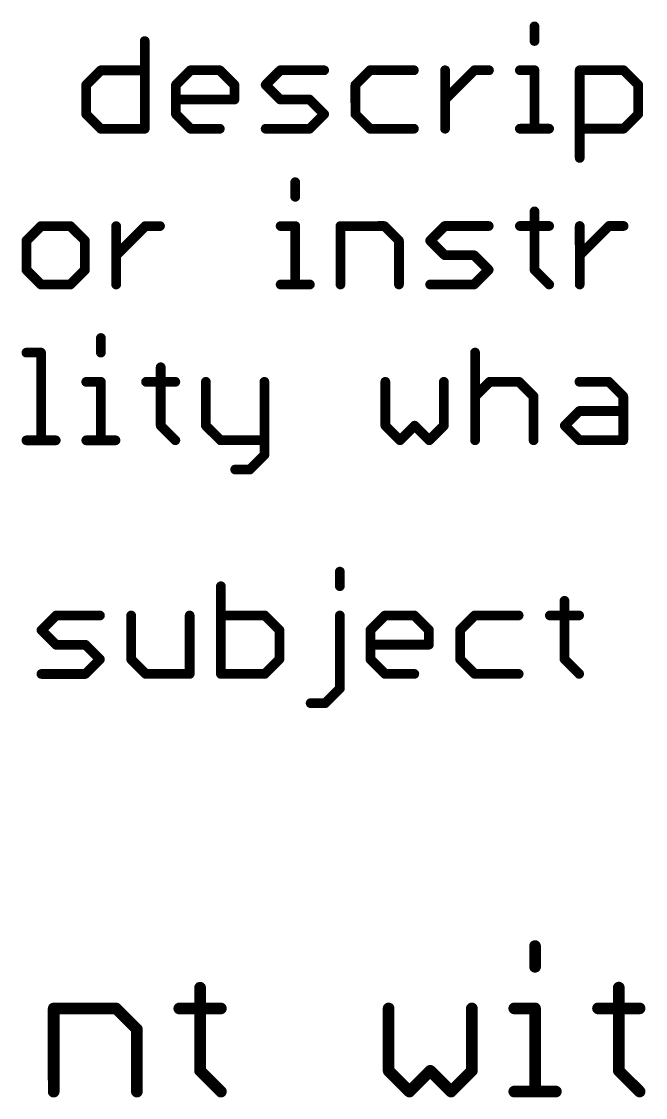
# Model space of a CAD drawing. Header units: millimetres. Extents: x -20 to 130, y -23 to 60.
# Drawn here: x 39.65 to 47.78, y -22.86 to -8.82 of the extents above; entities that cross this region are included whole.
import ezdxf

# ---------------------------------------------------------------- set-up
doc = ezdxf.new("R2010")
doc.units = ezdxf.units.MM
doc.header["$MEASUREMENT"] = 0
doc.layers.add('1', color=22, linetype='CONTINUOUS')

msp = doc.modelspace()

# ---------------------------------------------------------------- linework, layer by layer
at = {"layer": '1'}
for points, const_width in [([(46.36689, -8.88677, 1), (46.30339, -8.88678)], 0.0635), ([(41.28682, -9.07826, 1), (41.22332, -9.07827)], 0.0635), ([(46.30342, -9.07738, 1), (46.36692, -9.07737)], 0.0635), ([(40.68318, -9.42796, 1), (40.6832, -9.49146)], 0.0635), ([(40.70559, -9.48216, 1), (40.66069, -9.43727)], 0.0635), ([(41.2552, -9.49136, 1), (41.25518, -9.42786)], 0.0635), ([(41.85258, -9.42776, 1), (41.8526, -9.49126)], 0.0635), ([(41.87499, -9.48195, 1), (41.83009, -9.43706)], 0.0635), ([(42.25639, -9.43699, 1), (42.21149, -9.4819)], 0.0635), ([(42.2339, -9.49119, 1), (42.23388, -9.42769)], 0.0635), ([(43.02198, -9.42755, 1), (43.022, -9.49105)], 0.0635), ([(43.04439, -9.48175, 1), (42.99949, -9.43686)], 0.0635), ([(43.594, -9.49095, 1), (43.59398, -9.42745)], 0.0635), ([(44.19138, -9.42735, 1), (44.1914, -9.49085)], 0.0635), ([(44.21379, -9.48155, 1), (44.16889, -9.43665)], 0.0635), ([(44.7634, -9.49075, 1), (44.76338, -9.42725)], 0.0635), ([(45.20189, -9.45897, 1), (45.13839, -9.45899)], 0.0635), ([(45.55138, -9.42711, 1), (45.5514, -9.49061)], 0.0635), ([(45.57389, -9.48131, 1), (45.52899, -9.43642)], 0.0635), ([(45.7421, -9.49058, 1), (45.74208, -9.42708)], 0.0635), ([(46.14458, -9.42701, 1), (46.1446, -9.49051)], 0.0635), ([(46.36699, -9.45877, 1), (46.30349, -9.45878)], 0.0635), ([(46.3353, -9.49048, 1), (46.33528, -9.42698)], 0.0635), ([(46.92418, -9.42687, 1), (46.9242, -9.49037)], 0.0635), ([(46.95599, -9.45867, 1), (46.89249, -9.45868)], 0.0635), ([(47.51859, -9.43607, 1), (47.47369, -9.48098)], 0.0635), ([(47.4962, -9.49027, 1), (47.49618, -9.42677)], 0.0635), ([(40.52432, -9.65039, 1), (40.46082, -9.6504)], 0.0635), ([(40.47012, -9.628, 1), (40.51503, -9.67289)], 0.0635), ([(41.69372, -9.65019, 1), (41.63022, -9.6502)], 0.0635), ([(41.63952, -9.6278, 1), (41.68443, -9.67269)], 0.0635), ([(42.45632, -9.65005, 1), (42.39282, -9.65006)], 0.0635), ([(42.40213, -9.67256, 1), (42.44702, -9.62765)], 0.0635), ([(42.85382, -9.62758, 1), (42.80893, -9.67249)], 0.0635), ([(42.80892, -9.62759, 1), (42.85383, -9.67248)], 0.0635), ([(44.03252, -9.64978, 1), (43.96902, -9.64979)], 0.0635), ([(43.97832, -9.62739, 1), (44.02323, -9.67228)], 0.0635), ([(47.71862, -9.64913, 1), (47.65512, -9.64915)], 0.0635), ([(47.66443, -9.67164, 1), (47.70932, -9.62674)], 0.0635), ([(41.66195, -9.80909, 1), (41.66196, -9.87259)], 0.0635), ([(42.39286, -9.84076, 1), (42.45636, -9.84075)], 0.0635), ([(42.42466, -9.87246, 1), (42.42465, -9.80896)], 0.0635), ([(43.02205, -9.80885, 1), (43.02206, -9.87235)], 0.0635), ([(42.99956, -9.86306, 1), (43.04445, -9.81815)], 0.0635), ([(43.42585, -9.81808, 1), (43.38096, -9.86299)], 0.0635), ([(43.40336, -9.87229, 1), (43.40335, -9.80879)], 0.0635), ([(45.14775, -9.81778, 1), (45.19266, -9.86268)], 0.0635), ([(40.51509, -10.00929, 1), (40.47019, -10.0542)], 0.0635), ([(40.46089, -10.0317, 1), (40.52439, -10.03169)], 0.0635), ([(41.68449, -10.00909, 1), (41.63959, -10.054)], 0.0635), ([(41.63029, -10.0315, 1), (41.69379, -10.03149)], 0.0635), ([(43.61649, -10.05365, 1), (43.57159, -10.00876)], 0.0635), ([(43.57159, -10.05366, 1), (43.61649, -10.00875)], 0.0635), ([(44.02329, -10.00868, 1), (43.97839, -10.05359)], 0.0635), ([(43.96909, -10.03109, 1), (44.03259, -10.03108)], 0.0635), ([(47.65519, -10.03045, 1), (47.71869, -10.03043)], 0.0635), ([(47.70939, -10.05294, 1), (47.66449, -10.00804)], 0.0635), ([(40.68332, -10.19066, 1), (40.68333, -10.25416)], 0.0635), ([(40.66083, -10.24487, 1), (40.70572, -10.19986)], 0.0635), ([(41.22352, -10.22227, 1), (41.28702, -10.22226)], 0.0635), ([(41.25533, -10.25406, 1), (41.25532, -10.19056)], 0.0635), ([(41.85272, -10.19046, 1), (41.85273, -10.25396)], 0.0635), ([(41.83023, -10.24466, 1), (41.87512, -10.19965)], 0.0635), ([(42.23403, -10.25389, 1), (42.23402, -10.19039)], 0.0635), ([(42.83142, -10.19029, 1), (42.83143, -10.25379)], 0.0635), ([(43.38102, -10.19939, 1), (43.42593, -10.24438)], 0.0635), ([(43.40343, -10.25369, 1), (43.40342, -10.19019)], 0.0635), ([(44.19152, -10.19005, 1), (44.19153, -10.25355)], 0.0635), ([(44.16903, -10.24425, 1), (44.21392, -10.19925)], 0.0635), ([(44.76353, -10.25345, 1), (44.76352, -10.18995)], 0.0635), ([(45.13852, -10.22159, 1), (45.20202, -10.22157)], 0.0635), ([(46.14472, -10.18971, 1), (46.14473, -10.25321)], 0.0635), ([(46.30362, -10.22138, 1), (46.36712, -10.22137)], 0.0635), ([(46.52603, -10.25314, 1), (46.52602, -10.18964)], 0.0635), ([(46.92432, -10.18957, 1), (46.92433, -10.25307)], 0.0635), ([(47.47382, -10.19868, 1), (47.51873, -10.24367)], 0.0635), ([(47.49633, -10.25297, 1), (47.49632, -10.18947)], 0.0635), ([(46.89269, -10.60258, 1), (46.95619, -10.60257)], 0.0635), ([(43.24884, -10.91931, 1), (43.18534, -10.91933)], 0.0635), ([(43.18538, -11.10993, 1), (43.24888, -11.10991)], 0.0635), ([(46.36731, -11.30007, 1), (46.30381, -11.30008)], 0.0635), ([(39.90394, -11.4601, 1), (39.90395, -11.5236)], 0.0635), ([(39.92635, -11.51429, 1), (39.88144, -11.4694)], 0.0635), ([(40.30774, -11.46933, 1), (40.26285, -11.51424)], 0.0635), ([(40.28525, -11.52353, 1), (40.28524, -11.46003)], 0.0635), ([(40.91444, -11.49172, 1), (40.85094, -11.49173)], 0.0635), ([(41.26394, -11.45986, 1), (41.26395, -11.52336)], 0.0635), ([(41.28645, -11.51406, 1), (41.24154, -11.46917)], 0.0635), ([(41.45465, -11.52333, 1), (41.45464, -11.45983)], 0.0635), ([(43.02654, -11.45955, 1), (43.02655, -11.52305)], 0.0635), ([(43.24894, -11.49131, 1), (43.18544, -11.49133)], 0.0635), ([(43.21725, -11.52302, 1), (43.21724, -11.45952)], 0.0635), ([(43.80614, -11.45942, 1), (43.80615, -11.52292)], 0.0635), ([(43.83794, -11.49121, 1), (43.77444, -11.49122)], 0.0635), ([(44.40064, -11.46861, 1), (44.35575, -11.51352)], 0.0635), ([(44.37815, -11.52282, 1), (44.37814, -11.45932)], 0.0635), ([(45.16624, -11.45918, 1), (45.16625, -11.52268)], 0.0635), ([(45.18865, -11.51338, 1), (45.14374, -11.46848)], 0.0635), ([(45.73825, -11.52258, 1), (45.73824, -11.45908)], 0.0635), ([(46.14494, -11.45901, 1), (46.14495, -11.52251)], 0.0635), ([(46.52625, -11.52244, 1), (46.52624, -11.45894)], 0.0635), ([(46.95634, -11.49067, 1), (46.89284, -11.49068)], 0.0635), ([(47.30584, -11.45881, 1), (47.30585, -11.52231)], 0.0635), ([(47.32835, -11.513, 1), (47.28344, -11.46811)], 0.0635), ([(47.49655, -11.52227, 1), (47.49654, -11.45877)], 0.0635), ([(39.74508, -11.68253, 1), (39.68158, -11.68254)], 0.0635), ([(39.69087, -11.66014, 1), (39.73578, -11.70503)], 0.0635), ([(40.50768, -11.68239, 1), (40.44418, -11.6824)], 0.0635), ([(40.45348, -11.7049, 1), (40.49837, -11.66)], 0.0635), ([(44.60058, -11.68168, 1), (44.53708, -11.68169)], 0.0635), ([(44.54638, -11.70419, 1), (44.59127, -11.65928)], 0.0635), ([(44.99807, -11.65921, 1), (44.95318, -11.70412)], 0.0635), ([(44.95317, -11.65922, 1), (44.99808, -11.70411)], 0.0635), ([(40.86031, -11.85053, 1), (40.90521, -11.89542)], 0.0635), ([(45.16631, -11.84048, 1), (45.16632, -11.90398)], 0.0635), ([(45.14381, -11.89468, 1), (45.18871, -11.84978)], 0.0635), ([(45.57011, -11.84971, 1), (45.52511, -11.89462)], 0.0635), ([(45.54762, -11.90391, 1), (45.54761, -11.84041)], 0.0635), ([(46.90221, -11.84948, 1), (46.94711, -11.89437)], 0.0635), ([(39.68164, -12.06384, 1), (39.74514, -12.06383)], 0.0635), ([(39.73584, -12.04143, 1), (39.69095, -12.08634)], 0.0635), ([(40.44424, -12.0637, 1), (40.50774, -12.06369)], 0.0635), ([(40.49845, -12.0862, 1), (40.45354, -12.0413)], 0.0635), ([(45.76075, -12.08528, 1), (45.71584, -12.04038)], 0.0635), ([(45.71585, -12.08528, 1), (45.76074, -12.04038)], 0.0635), ([(46.30394, -12.06268, 1), (46.36744, -12.06267)], 0.0635), ([(46.35814, -12.04027, 1), (46.31325, -12.08518)], 0.0635), ([(39.90407, -12.2228, 1), (39.90408, -12.2863)], 0.0635), ([(39.88158, -12.277, 1), (39.92647, -12.23199)], 0.0635), ([(40.26297, -12.23194, 1), (40.30788, -12.27693)], 0.0635), ([(40.28538, -12.28623, 1), (40.28537, -12.22273)], 0.0635), ([(43.02667, -12.22225, 1), (43.02668, -12.28575)], 0.0635), ([(43.40798, -12.28569, 1), (43.40797, -12.22219)], 0.0635), ([(44.97567, -12.22191, 1), (44.97568, -12.28541)], 0.0635), ([(45.52517, -12.23102, 1), (45.57018, -12.27601)], 0.0635), ([(45.54768, -12.28531, 1), (45.54767, -12.22181)], 0.0635), ([(46.50398, -12.27585, 1), (46.54887, -12.23084)], 0.0635), ([(40.85108, -12.25433, 1), (40.91458, -12.25432)], 0.0635), ([(43.18558, -12.25393, 1), (43.24908, -12.25391)], 0.0635), ([(43.77458, -12.25382, 1), (43.83808, -12.25381)], 0.0635), ([(44.53718, -12.25369, 1), (44.60068, -12.25368)], 0.0635), ([(46.89298, -12.25328, 1), (46.95648, -12.25327)], 0.0635), ([(40.7155, -12.95176, 1), (40.652, -12.95177)], 0.0635), ([(39.71353, -13.11083, 1), (39.71354, -13.17433)], 0.0635), ([(39.93593, -13.14249, 1), (39.87243, -13.1425)], 0.0635), ([(39.90424, -13.1743, 1), (39.90423, -13.1108)], 0.0635), ([(40.65203, -13.14237, 1), (40.71553, -13.14236)], 0.0635), ([(45.59233, -13.14151, 1), (45.52883, -13.14152)], 0.0635), ([(41.49517, -13.33292, 1), (41.43167, -13.33293)], 0.0635), ([(40.49319, -13.492, 1), (40.4932, -13.5555)], 0.0635), ([(40.7156, -13.52376, 1), (40.6521, -13.52377)], 0.0635), ([(40.6839, -13.55546, 1), (40.68389, -13.49196)], 0.0635), ([(41.27279, -13.49186, 1), (41.2728, -13.55536)], 0.0635), ([(41.6541, -13.55529, 1), (41.65409, -13.49179)], 0.0635), ([(42.0842, -13.52352, 1), (42.0207, -13.52353)], 0.0635), ([(42.8468, -13.52339, 1), (42.7833, -13.5234)], 0.0635), ([(44.423, -13.52311, 1), (44.3595, -13.52312)], 0.0635), ([(45.1856, -13.52298, 1), (45.1221, -13.52299)], 0.0635), ([(45.75129, -13.49108, 1), (45.7513, -13.55458)], 0.0635), ([(45.7737, -13.54527, 1), (45.7288, -13.50038)], 0.0635), ([(46.155, -13.50031, 1), (46.1101, -13.54522)], 0.0635), ([(46.1326, -13.55451, 1), (46.13259, -13.49101)], 0.0635), ([(46.92069, -13.49087, 1), (46.9207, -13.55437)], 0.0635), ([(47.3244, -13.5001, 1), (47.2795, -13.54501)], 0.0635), ([(47.302, -13.55431, 1), (47.30199, -13.49081)], 0.0635), ([(45.53823, -13.69112, 1), (45.58314, -13.73601)], 0.0635), ([(46.35503, -13.71337, 1), (46.29153, -13.71338)], 0.0635), ([(46.30084, -13.73588, 1), (46.34573, -13.69097)], 0.0635), ([(47.52443, -13.71317, 1), (47.46093, -13.71318)], 0.0635), ([(47.47024, -13.73568, 1), (47.51513, -13.69077)], 0.0635), ([(46.92076, -13.87217, 1), (46.92077, -13.93567)], 0.0635), ([(46.94317, -13.92637, 1), (46.89826, -13.88148)], 0.0635), ([(47.49277, -13.93557, 1), (47.49276, -13.87207)], 0.0635), ([(41.48599, -14.07312, 1), (41.4411, -14.11803)], 0.0635), ([(42.07499, -14.07302, 1), (42.0301, -14.11793)], 0.0635), ([(44.41379, -14.07261, 1), (44.3689, -14.11752)], 0.0635), ([(44.79509, -14.07255, 1), (44.7502, -14.11745)], 0.0635), ([(44.7951, -14.11745, 1), (44.75019, -14.07255)], 0.0635), ([(45.1764, -14.11738, 1), (45.13149, -14.07249)], 0.0635), ([(46.75259, -14.0722, 1), (46.7077, -14.11711)], 0.0635), ([(41.4318, -14.09553, 1), (41.4953, -14.09552)], 0.0635), ([(42.0208, -14.09543, 1), (42.0843, -14.09542)], 0.0635), ([(44.3596, -14.09502, 1), (44.4231, -14.09501)], 0.0635), ([(45.1222, -14.09489, 1), (45.1857, -14.09488)], 0.0635), ([(46.70769, -14.07221, 1), (46.7526, -14.1171)], 0.0635), ([(39.71373, -14.25483, 1), (39.71374, -14.31833)], 0.0635), ([(39.87263, -14.2865, 1), (39.93613, -14.28649)], 0.0635), ([(40.09514, -14.31827, 1), (40.09513, -14.25477)], 0.0635), ([(40.49333, -14.2547, 1), (40.49334, -14.3182)], 0.0635), ([(40.65223, -14.28637, 1), (40.71573, -14.28636)], 0.0635), ([(40.87464, -14.31813, 1), (40.87463, -14.25463)], 0.0635), ([(41.63184, -14.3087, 1), (41.67673, -14.26369)], 0.0635), ([(42.24323, -14.25439, 1), (42.24324, -14.31789)], 0.0635), ([(42.22074, -14.30859, 1), (42.26563, -14.26359)], 0.0635), ([(42.81524, -14.31779, 1), (42.81523, -14.25429)], 0.0635), ([(44.55953, -14.26319, 1), (44.60444, -14.30818)], 0.0635), ([(44.55954, -14.30819, 1), (44.60443, -14.26318)], 0.0635), ([(44.94083, -14.26312, 1), (44.98574, -14.30811)], 0.0635), ([(44.94084, -14.30812, 1), (44.98573, -14.26311)], 0.0635), ([(45.52903, -14.28552, 1), (45.59253, -14.28551)], 0.0635), ([(46.29163, -14.28538, 1), (46.35513, -14.28537)], 0.0635), ([(46.92083, -14.25357, 1), (46.92084, -14.31707)], 0.0635), ([(46.89834, -14.30778, 1), (46.94323, -14.26277)], 0.0635), ([(47.46103, -14.28518, 1), (47.52453, -14.28517)], 0.0635), ([(47.49284, -14.31697, 1), (47.49283, -14.25347)], 0.0635), ([(42.78347, -14.4767, 1), (42.84697, -14.47669)], 0.0635), ([(42.83767, -14.49909, 1), (42.79276, -14.45419)], 0.0635), ([(42.43389, -14.63566, 1), (42.4339, -14.69916)], 0.0635), ([(42.60219, -14.64493, 1), (42.6471, -14.68982)], 0.0635), ([(42.6246, -14.69912, 1), (42.62459, -14.63562)], 0.0635), ([(43.83023, -15.99921, 1), (43.76673, -15.99922)], 0.0635), ([(42.27956, -16.19008, 1), (42.21606, -16.1901)], 0.0635), ([(43.76676, -16.18982, 1), (43.83026, -16.18981)], 0.0635), ([(46.758, -16.38, 1), (46.6945, -16.38001)], 0.0635), ([(40.09973, -16.54006, 1), (40.09974, -16.60356)], 0.0635), ([(40.12213, -16.59426, 1), (40.07723, -16.54937)], 0.0635), ([(40.67174, -16.60346, 1), (40.67173, -16.53996)], 0.0635), ([(41.11023, -16.57169, 1), (41.04673, -16.5717)], 0.0635), ([(41.87283, -16.57156, 1), (41.80933, -16.57157)], 0.0635), ([(42.24783, -16.53969, 1), (42.24784, -16.60319)], 0.0635), ([(42.84233, -16.54889, 1), (42.79743, -16.59379)], 0.0635), ([(42.81984, -16.60309, 1), (42.81983, -16.53959)], 0.0635), ([(43.83033, -16.57121, 1), (43.76683, -16.57122)], 0.0635), ([(44.38753, -16.53932, 1), (44.38754, -16.60282)], 0.0635), ([(44.40993, -16.59351, 1), (44.36503, -16.54862)], 0.0635), ([(44.79133, -16.54855, 1), (44.74633, -16.59345)], 0.0635), ([(44.76884, -16.60275, 1), (44.76883, -16.53925)], 0.0635), ([(45.55693, -16.53911, 1), (45.55694, -16.60261)], 0.0635), ([(45.57933, -16.59331, 1), (45.53443, -16.54842)], 0.0635), ([(46.12894, -16.60251, 1), (46.12893, -16.53901)], 0.0635), ([(46.53563, -16.53894, 1), (46.53564, -16.60244)], 0.0635), ([(46.91694, -16.60237, 1), (46.91693, -16.53887)], 0.0635), ([(39.93156, -16.74009, 1), (39.88667, -16.785)], 0.0635), ([(43.04226, -16.76195, 1), (42.97876, -16.76196)], 0.0635), ([(44.22866, -16.76174, 1), (44.16516, -16.76176)], 0.0635), ([(44.99126, -16.76161, 1), (44.92776, -16.76162)], 0.0635), ([(45.39806, -16.76154, 1), (45.33456, -16.76155)], 0.0635), ([(39.88666, -16.7401, 1), (39.93157, -16.78499)], 0.0635), ([(42.98807, -16.78446, 1), (43.03296, -16.73955)], 0.0635), ([(44.17446, -16.73935, 1), (44.21937, -16.78425)], 0.0635), ([(44.93707, -16.78412, 1), (44.98196, -16.73921)], 0.0635), ([(45.34386, -16.73915, 1), (45.38877, -16.78404)], 0.0635), ([(40.09979, -16.92136, 1), (40.0998, -16.98486)], 0.0635), ([(40.0773, -16.97557, 1), (40.12219, -16.93066)], 0.0635), ([(40.50359, -16.93059, 1), (40.4587, -16.9755)], 0.0635), ([(40.4811, -16.9848, 1), (40.48109, -16.9213)], 0.0635), ([(44.19689, -16.92065, 1), (44.1969, -16.98415)], 0.0635), ([(44.9278, -16.95232, 1), (44.9913, -16.95231)], 0.0635), ([(44.9596, -16.98402, 1), (44.95959, -16.92052)], 0.0635), ([(40.69423, -17.16616, 1), (40.64933, -17.12127)], 0.0635), ([(40.64933, -17.16617, 1), (40.69423, -17.12126)], 0.0635), ([(41.10103, -17.12119, 1), (41.05613, -17.1661)], 0.0635), ([(41.04683, -17.1436, 1), (41.11033, -17.14359)], 0.0635), ([(42.97883, -17.14326, 1), (43.04233, -17.14325)], 0.0635), ([(43.03303, -17.16575, 1), (42.98813, -17.12086)], 0.0635), ([(44.21943, -17.12065, 1), (44.17453, -17.16555)], 0.0635), ([(44.16523, -17.14306, 1), (44.22873, -17.14304)], 0.0635), ([(45.38883, -17.12044, 1), (45.34393, -17.16535)], 0.0635), ([(45.33463, -17.14285, 1), (45.39813, -17.14284)], 0.0635), ([(46.74883, -17.1202, 1), (46.70393, -17.16511)], 0.0635), ([(46.69463, -17.14261, 1), (46.75813, -17.1426)], 0.0635), ([(39.90916, -17.3028, 1), (39.90917, -17.3662)], 0.0635), ([(40.45876, -17.3119, 1), (40.50367, -17.35689)], 0.0635), ([(40.48117, -17.3661, 1), (40.48116, -17.3027)], 0.0635), ([(41.26926, -17.30256, 1), (41.26927, -17.36596)], 0.0635), ([(41.24677, -17.35676, 1), (41.29166, -17.31176)], 0.0635), ([(41.80946, -17.33417, 1), (41.87296, -17.33416)], 0.0635), ([(41.84127, -17.36586, 1), (41.84126, -17.30246)], 0.0635), ([(42.24796, -17.30239, 1), (42.24797, -17.36579)], 0.0635), ([(42.21626, -17.3341, 1), (42.27976, -17.33408)], 0.0635), ([(42.79756, -17.31149, 1), (42.84247, -17.35649)], 0.0635), ([(42.81997, -17.36569, 1), (42.81996, -17.30229)], 0.0635), ([(44.38766, -17.30202, 1), (44.38767, -17.36542)], 0.0635), ([(44.36517, -17.35622, 1), (44.41006, -17.31121)], 0.0635), ([(44.76897, -17.36535, 1), (44.76896, -17.30195)], 0.0635), ([(45.55706, -17.30181, 1), (45.55707, -17.36521)], 0.0635), ([(45.53457, -17.35602, 1), (45.57946, -17.31101)], 0.0635), ([(46.12907, -17.36511, 1), (46.12906, -17.30171)], 0.0635), ([(46.89467, -17.35578, 1), (46.93956, -17.31077)], 0.0635), ([(43.767, -17.52452, 1), (43.8305, -17.52451)], 0.0635), ([(43.8212, -17.54692, 1), (43.77629, -17.50202)], 0.0635), ([(43.41743, -17.68349, 1), (43.41744, -17.74699)], 0.0635), ([(43.58563, -17.69276, 1), (43.63053, -17.73765)], 0.0635), ([(43.60814, -17.74695, 1), (43.60813, -17.68345)], 0.0635), ([(46.38058, -20.88347, 1), (46.30438, -20.88348)], 0.0762), ([(46.30443, -21.15468, 1), (46.38063, -21.15467)], 0.0762), ([(42.01488, -21.42663, 1), (41.93868, -21.42664)], 0.0762), ([(47.47208, -21.42568, 1), (47.39588, -21.42569)], 0.0762), ([(40.10663, -21.69806, 1), (40.03043, -21.69808)], 0.0762), ([(40.06852, -21.65997, 1), (40.06853, -21.73617)], 0.0762), ([(40.90902, -21.67102, 1), (40.85513, -21.72493)], 0.0762), ([(40.88203, -21.73603, 1), (40.88202, -21.65983)], 0.0762), ([(41.70572, -21.65968, 1), (41.70573, -21.73588)], 0.0762), ([(42.24803, -21.73579, 1), (42.24802, -21.65959)], 0.0762), ([(44.47243, -21.6973, 1), (44.39623, -21.69731)], 0.0762), ([(45.55703, -21.69711, 1), (45.48083, -21.69713)], 0.0762), ([(46.07142, -21.65892, 1), (46.07143, -21.73512)], 0.0762), ([(46.38073, -21.69697, 1), (46.30453, -21.69698)], 0.0762), ([(46.34263, -21.73508, 1), (46.34262, -21.65888)], 0.0762), ([(47.16292, -21.65873, 1), (47.16293, -21.73493)], 0.0762), ([(47.70523, -21.73484, 1), (47.70522, -21.65864)], 0.0762), ([(41.19137, -21.96907, 1), (41.11517, -21.96909)], 0.0762), ([(41.12628, -21.99599, 1), (41.18017, -21.94218)], 0.0762), ([(42.00396, -22.48433, 1), (41.95007, -22.53824)], 0.0762), ([(44.46136, -22.4839, 1), (44.40747, -22.53781)], 0.0762), ([(45.00366, -22.48381, 1), (44.94987, -22.53772)], 0.0762), ([(45.00367, -22.53771, 1), (44.94986, -22.48382)], 0.0762), ([(45.54607, -22.53761, 1), (45.49216, -22.48372)], 0.0762), ([(47.46116, -22.48338, 1), (47.40727, -22.53729)], 0.0762), ([(41.93887, -22.51124, 1), (42.01507, -22.51123)], 0.0762), ([(44.39637, -22.51081, 1), (44.47257, -22.5108)], 0.0762), ([(45.48097, -22.51063, 1), (45.55717, -22.51061)], 0.0762), ([(47.39607, -22.51029, 1), (47.47227, -22.51028)], 0.0762), ([(42.22132, -22.80929, 1), (42.27511, -22.75549)], 0.0762), ([(44.67871, -22.75507, 1), (44.73262, -22.80886)], 0.0762), ([(44.67872, -22.80887, 1), (44.73261, -22.75506)], 0.0762), ([(45.22101, -22.75497, 1), (45.27492, -22.80876)], 0.0762), ([(45.22102, -22.80877, 1), (45.27491, -22.75496)], 0.0762), ([(46.07161, -22.74362, 1), (46.07162, -22.81982)], 0.0762), ([(46.61402, -22.81973, 1), (46.61401, -22.74353)], 0.0762), ([(47.67852, -22.80834, 1), (47.73231, -22.75453)], 0.0762), ([(40.03062, -22.78278, 1), (40.10682, -22.78276)], 0.0762), ([(41.11532, -22.78259, 1), (41.19152, -22.78257)], 0.0762), ([(46.30471, -22.78168, 1), (46.38091, -22.78167)], 0.0762)]:
    msp.add_lwpolyline(points, format="xyb", dxfattribs=dict(at, const_width=const_width))
for points, const_width in [([(46.33519, -8.88678), (46.33522, -9.07738)], 0.127), ([(41.25512, -9.07826), (41.25532, -10.22226)], 0.127), ([(40.49252, -9.6504), (40.68319, -9.45976)], 0.127), ([(40.68319, -9.45976), (41.25519, -9.45966)], 0.127), ([(41.66192, -9.65019), (41.85259, -9.45956)], 0.127), ([(41.85259, -9.45956), (42.23389, -9.45949)], 0.127), ([(42.23389, -9.45949), (42.42462, -9.65006)], 0.127), ([(42.83132, -9.64999), (43.02199, -9.45935)], 0.127), ([(43.02199, -9.45935), (43.59399, -9.45925)], 0.127), ([(44.19139, -9.45915), (44.00072, -9.64978)], 0.127), ([(44.76339, -9.45905), (44.19139, -9.45915)], 0.127), ([(45.17022, -10.22158), (45.17009, -9.45898)], 0.127), ([(45.17016, -9.84028), (45.55139, -9.45891)], 0.127), ([(45.55139, -9.45891), (45.74209, -9.45888)], 0.127), ([(46.14459, -9.45881), (46.33529, -9.45878)], 0.127), ([(46.33529, -9.45878), (46.33542, -10.22138)], 0.127), ([(46.92419, -9.45867), (47.49619, -9.45857)], 0.127), ([(46.92439, -10.60257), (46.92419, -9.45867)], 0.127), ([(47.49619, -9.45857), (47.68692, -9.64914)], 0.127), ([(40.49259, -10.0317), (40.49252, -9.6504)], 0.127), ([(41.66199, -10.03149), (41.66192, -9.65019)], 0.127), ([(42.42462, -9.65006), (42.42466, -9.84076)], 0.127), ([(43.02206, -9.84065), (42.83132, -9.64999)], 0.127), ([(44.00072, -9.64978), (44.00079, -10.03108)], 0.127), ([(47.68692, -9.64914), (47.68699, -10.03044)], 0.127), ([(42.42466, -9.84076), (41.66196, -9.84089)], 0.127), ([(43.40336, -9.84059), (43.02206, -9.84065)], 0.127), ([(43.59409, -10.03115), (43.40336, -9.84059)], 0.127), ([(40.68332, -10.22236), (40.49259, -10.0317)], 0.127), ([(41.85272, -10.22216), (41.66199, -10.03149)], 0.127), ([(43.40342, -10.22189), (43.59409, -10.03115)], 0.127), ([(44.00079, -10.03108), (44.19152, -10.22175)], 0.127), ([(47.68699, -10.03044), (47.49632, -10.22117)], 0.127), ([(41.25532, -10.22226), (40.68332, -10.22236)], 0.127), ([(42.23402, -10.22209), (41.85272, -10.22216)], 0.127), ([(42.83142, -10.22199), (43.40342, -10.22189)], 0.127), ([(44.19152, -10.22175), (44.76352, -10.22165)], 0.127), ([(46.14472, -10.22141), (46.52602, -10.22134)], 0.127), ([(47.49632, -10.22117), (46.92432, -10.22127)], 0.127), ([(43.21714, -10.91932), (43.21718, -11.10992)], 0.127), ([(46.33561, -11.30008), (46.33574, -12.06268)], 0.127), ([(39.90394, -11.4919), (39.71328, -11.68253)], 0.127), ([(40.28524, -11.49183), (39.90394, -11.4919)], 0.127), ([(40.47598, -11.6824), (40.28524, -11.49183)], 0.127), ([(40.88278, -12.25433), (40.88264, -11.49173)], 0.127), ([(40.88271, -11.87303), (41.26394, -11.49166)], 0.127), ([(41.26394, -11.49166), (41.45464, -11.49163)], 0.127), ([(43.02654, -11.49135), (43.21724, -11.49132)], 0.127), ([(43.21724, -11.49132), (43.21738, -12.25392)], 0.127), ([(43.80614, -11.49122), (44.37814, -11.49112)], 0.127), ([(43.80628, -12.25382), (43.80614, -11.49122)], 0.127), ([(44.37814, -11.49112), (44.56888, -11.68168)], 0.127), ([(44.97558, -11.68161), (45.16624, -11.49098)], 0.127), ([(45.16624, -11.49098), (45.73824, -11.49088)], 0.127), ([(46.14494, -11.49081), (46.52624, -11.49074)], 0.127), ([(46.92468, -12.25327), (46.92454, -11.49067)], 0.127), ([(46.92461, -11.87197), (47.30584, -11.49061)], 0.127), ([(47.30584, -11.49061), (47.49654, -11.49057)], 0.127), ([(39.71328, -11.68253), (39.71334, -12.06383)], 0.127), ([(40.47604, -12.0637), (40.47598, -11.6824)], 0.127), ([(44.56888, -11.68168), (44.56898, -12.25368)], 0.127), ([(45.16631, -11.87228), (44.97558, -11.68161)], 0.127), ([(45.54761, -11.87221), (45.16631, -11.87228)], 0.127), ([(45.73834, -12.06278), (45.54761, -11.87221)], 0.127), ([(39.71334, -12.06383), (39.90408, -12.2545)], 0.127), ([(40.28538, -12.25443), (40.47604, -12.0637)], 0.127), ([(45.54768, -12.25351), (45.73834, -12.06278)], 0.127), ([(46.33574, -12.06268), (46.52638, -12.25334)], 0.127), ([(39.90408, -12.2545), (40.28538, -12.25443)], 0.127), ([(43.02668, -12.25395), (43.40798, -12.25389)], 0.127), ([(44.97568, -12.25361), (45.54768, -12.25351)], 0.127), ([(40.6838, -12.95176), (40.68383, -13.14236)], 0.127), ([(39.71353, -13.14253), (39.90423, -13.1425)], 0.127), ([(39.90423, -13.1425), (39.90443, -14.2865)], 0.127), ([(45.56053, -13.14151), (45.56073, -14.28551)], 0.127), ([(41.46347, -13.33293), (41.4636, -14.09553)], 0.127), ([(40.4932, -13.5238), (40.6839, -13.52376)], 0.127), ([(40.6839, -13.52376), (40.68403, -14.28636)], 0.127), ([(41.2728, -13.52366), (41.6541, -13.52359)], 0.127), ([(42.0524, -13.52352), (42.0525, -14.09542)], 0.127), ([(42.8151, -13.52339), (42.81527, -14.47669)], 0.127), ([(44.3912, -13.52312), (44.3913, -14.09502)], 0.127), ([(45.154, -14.09488), (45.1539, -13.52298)], 0.127), ([(45.56063, -13.71351), (45.7513, -13.52288)], 0.127), ([(45.7513, -13.52288), (46.1326, -13.52281)], 0.127), ([(46.1326, -13.52281), (46.32333, -13.71338)], 0.127), ([(46.9207, -13.52267), (47.302, -13.52261)], 0.127), ([(47.302, -13.52261), (47.49273, -13.71317)], 0.127), ([(46.32333, -13.71338), (46.32343, -14.28538)], 0.127), ([(47.49273, -13.71317), (47.49283, -14.28517)], 0.127), ([(46.7301, -14.09461), (46.92077, -13.90397)], 0.127), ([(46.92077, -13.90397), (47.49277, -13.90387)], 0.127), ([(41.4636, -14.09553), (41.65423, -14.28619)], 0.127), ([(42.0525, -14.09542), (42.24323, -14.28609)], 0.127), ([(44.3913, -14.09502), (44.58203, -14.28568)], 0.127), ([(44.58203, -14.28568), (44.7726, -14.09495)], 0.127), ([(44.7726, -14.09495), (44.96333, -14.28562)], 0.127), ([(44.96333, -14.28562), (45.154, -14.09488)], 0.127), ([(46.92083, -14.28527), (46.7301, -14.09461)], 0.127), ([(39.71373, -14.28653), (40.09513, -14.28647)], 0.127), ([(40.49333, -14.2864), (40.87463, -14.28633)], 0.127), ([(42.24323, -14.28609), (42.81523, -14.28599)], 0.127), ([(47.49283, -14.28517), (46.92083, -14.28527)], 0.127), ([(42.81527, -14.47669), (42.6246, -14.66732)], 0.127), ([(42.6246, -14.66732), (42.4339, -14.66736)], 0.127), ([(43.79843, -15.99922), (43.79846, -16.18982)], 0.127), ([(42.24776, -16.19009), (42.24796, -17.33409)], 0.127), ([(46.7263, -16.38001), (46.72643, -17.14261)], 0.127), ([(39.90906, -16.7625), (40.09973, -16.57186)], 0.127), ([(40.09973, -16.57186), (40.67173, -16.57176)], 0.127), ([(41.07843, -16.57169), (41.07853, -17.14359)], 0.127), ([(41.84126, -17.33416), (41.84113, -16.57156)], 0.127), ([(42.81983, -16.57139), (42.24783, -16.57149)], 0.127), ([(43.01056, -16.76196), (42.81983, -16.57139)], 0.127), ([(43.7987, -17.52452), (43.79853, -16.57122)], 0.127), ([(44.19686, -16.76175), (44.38753, -16.57112)], 0.127), ([(44.38753, -16.57112), (44.76883, -16.57105)], 0.127), ([(44.76883, -16.57105), (44.95956, -16.76162)], 0.127), ([(45.55693, -16.57091), (45.36626, -16.76155)], 0.127), ([(46.12893, -16.57081), (45.55693, -16.57091)], 0.127), ([(46.53563, -16.57074), (46.91693, -16.57067)], 0.127), ([(40.0998, -16.95316), (39.90906, -16.7625)], 0.127), ([(43.01063, -17.14326), (43.01056, -16.76196)], 0.127), ([(44.19693, -17.14305), (44.19686, -16.76175)], 0.127), ([(44.95956, -16.76162), (44.9596, -16.95232)], 0.127), ([(45.36626, -16.76155), (45.36633, -17.14285)], 0.127), ([(40.4811, -16.9531), (40.0998, -16.95316)], 0.127), ([(40.67183, -17.14366), (40.4811, -16.9531)], 0.127), ([(44.9596, -16.95232), (44.1969, -16.95245)], 0.127), ([(40.48116, -17.3344), (40.67183, -17.14366)], 0.127), ([(41.07853, -17.14359), (41.26926, -17.33426)], 0.127), ([(42.81996, -17.33399), (43.01063, -17.14326)], 0.127), ([(44.38766, -17.33372), (44.19693, -17.14305)], 0.127), ([(45.36633, -17.14285), (45.55706, -17.33351)], 0.127), ([(46.72643, -17.14261), (46.91706, -17.33327)], 0.127), ([(39.90916, -17.3345), (40.48116, -17.3344)], 0.127), ([(41.26926, -17.33426), (41.84126, -17.33416)], 0.127), ([(42.24796, -17.33409), (42.81996, -17.33399)], 0.127), ([(44.76896, -17.33365), (44.38766, -17.33372)], 0.127), ([(45.55706, -17.33351), (46.12906, -17.33341)], 0.127), ([(43.60813, -17.71515), (43.7987, -17.52452)], 0.127), ([(43.41743, -17.71519), (43.60813, -17.71515)], 0.127), ([(46.34248, -20.88348), (46.34253, -21.15468)], 0.1524), ([(41.97678, -21.42664), (41.97697, -22.51124)], 0.1524), ([(47.43398, -21.42568), (47.43417, -22.51028)], 0.1524), ([(40.06853, -21.69807), (40.88203, -21.69793)], 0.1524), ([(40.06872, -22.78277), (40.06853, -21.69807)], 0.1524), ([(40.88203, -21.69793), (41.15327, -21.96908)], 0.1524), ([(41.70573, -21.69778), (42.24803, -21.69769)], 0.1524), ([(44.43433, -21.69731), (44.43447, -22.51081)], 0.1524), ([(45.51907, -22.51062), (45.51893, -21.69712)], 0.1524), ([(46.07143, -21.69702), (46.34263, -21.69698)], 0.1524), ([(46.34263, -21.69698), (46.34281, -22.78168)], 0.1524), ([(47.16293, -21.69683), (47.70523, -21.69674)], 0.1524), ([(41.15327, -21.96908), (41.15342, -22.78258)], 0.1524), ([(41.97697, -22.51124), (42.24822, -22.78239)], 0.1524), ([(44.43447, -22.51081), (44.70561, -22.78196)], 0.1524), ([(44.70561, -22.78196), (44.97677, -22.51071)], 0.1524), ([(44.97677, -22.51071), (45.24801, -22.78187)], 0.1524), ([(45.24801, -22.78187), (45.51907, -22.51062)], 0.1524), ([(47.43417, -22.51028), (47.70541, -22.78144)], 0.1524), ([(46.07161, -22.78172), (46.61401, -22.78163)], 0.1524)]:
    msp.add_lwpolyline(points, dxfattribs=dict(at, const_width=const_width))

doc.saveas('drawing.dxf')
